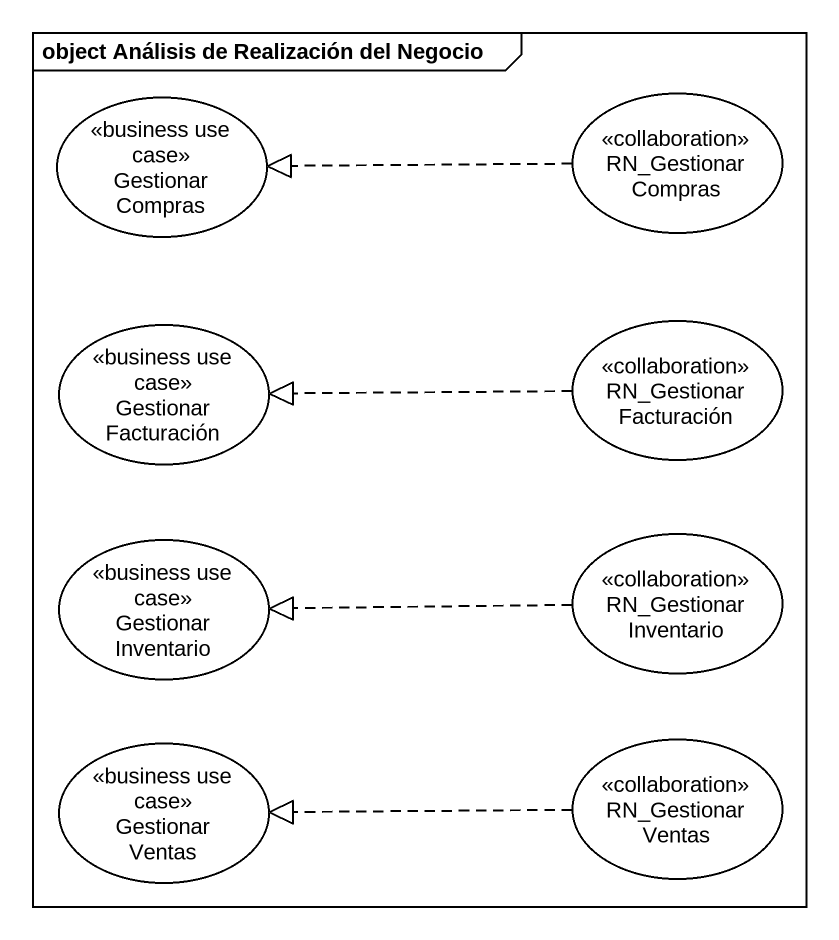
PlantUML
@startuml
mainframe object Análisis de Realización del Negocio
usecase "Gestionar Compras" as Gestionar_Compras <<business use case>>
usecase "RN_Gestionar Compras" as RN_Gestionar_Compras <<collaboration>>
usecase "Gestionar Facturación" as Gestionar_Facturación <<business use case>>
usecase "RN_Gestionar Facturación" as RN_Gestionar_Facturación <<collaboration>>
usecase "Gestionar Inventario" as Gestionar_Inventario <<business use case>>
usecase "RN_Gestionar Inventario" as RN_Gestionar_Inventario <<collaboration>>
usecase "Gestionar Ventas" as Gestionar_Ventas <<business use case>>
usecase "RN_Gestionar Ventas" as RN_Gestionar_Ventas <<collaboration>>
RN_Gestionar_Compras .left.|> Gestionar_Compras
RN_Gestionar_Facturación .left.|> Gestionar_Facturación
RN_Gestionar_Inventario .left.|> Gestionar_Inventario
RN_Gestionar_Ventas .left.|> Gestionar_Ventas
@enduml
